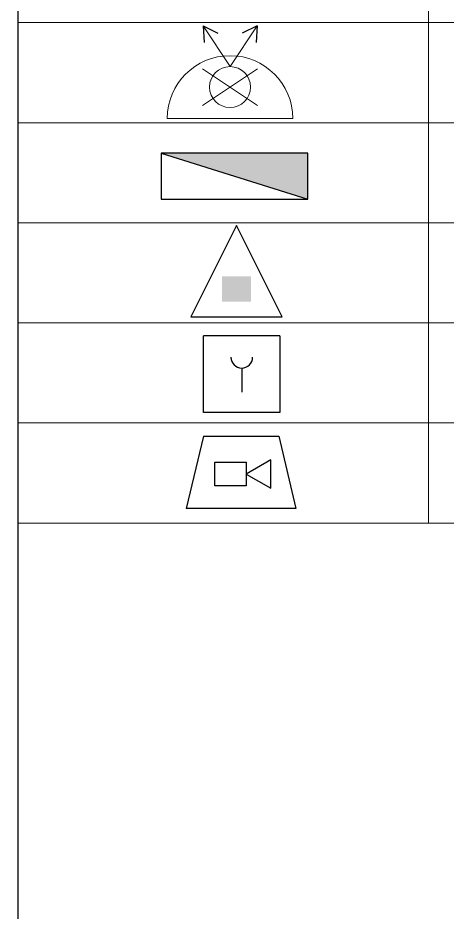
# Model space of a CAD drawing. Header units: metres. Extents: x 341 to 459, y 1341 to 1425.
# Drawn here: x 440.91 to 445.2, y 1378.17 to 1387.1 of the extents above; entities that cross this region are included whole.
import ezdxf

# ---------------------------------------------------------------- set-up
doc = ezdxf.new("R2010")
doc.units = ezdxf.units.M
for name, color, linetype, lineweight in [('ARQ-INCENDIO (VERMELHO)', 10, 'Continuous', 20), ('GL2', 7, 'Continuous', 9), ('INC_EQUIP', 10, 'Continuous', 20)]:
    doc.layers.add(name, color=color, linetype=linetype, lineweight=lineweight)
doc.layers.add('FORMATO', color=7, linetype='Continuous')
doc.layers.add('INCÊNDIO', color=10, linetype='Continuous')

# ---------------------------------------------------------------- blocks, each defined once
blk = doc.blocks.new('HIDRANTE DUPLO')
at = {"layer": 'ARQ-INCENDIO (VERMELHO)', "lineweight": 30}
for p, q in [((36.4798, 55.6517), (36.5548, 55.5027)), ((36.4798, 55.6517), (36.6463, 55.6422)), ((36.4798, 55.1123), (36.5548, 55.2613)), ((36.4798, 55.1123), (36.6463, 55.1218))]:
    blk.add_line(p, q, dxfattribs=at)
at = {"layer": 'INC_EQUIP'}
for p, q in [((37.4068, 56.0098), (37.4068, 54.7542)), ((36.8883, 55.382), (36.4798, 55.6517)), ((37.2757, 55.1078), (36.9101, 55.6562)), ((37.2757, 55.6562), (36.9101, 55.1078)), ((36.8883, 55.382), (36.4798, 55.1123))]:
    blk.add_line(p, q, dxfattribs=at)
blk.add_circle((37.0929, 55.382), 0.2046, dxfattribs=at)
blk.add_arc((37.4068, 55.382), 0.6278, 90, 270, dxfattribs=at)
blk = doc.blocks.new('ACIONADOR')
at = {"layer": 'INCÊNDIO', "color": 10}
for p, q in [((268.7191, 101.222), (268.7191, 101.8276)), ((269.3247, 101.8276), (268.7191, 101.8276)), ((269.3247, 101.8276), (269.3247, 101.222)), ((269.0219, 101.5731), (269.0219, 101.3823)), ((269.3247, 101.222), (268.7191, 101.222))]:
    blk.add_line(p, q, dxfattribs=at)
blk.add_arc((269.0219, 101.6588), 0.0856, 180, 0, dxfattribs=at)
blk = doc.blocks.new('Extintor ABC')
at = {"layer": 'INCÊNDIO', "linetype": 'Continuous'}
h = blk.add_hatch(color=10, dxfattribs=at)
h.dxf.hatch_style = 1
h.paths.add_polyline_path([(18.379, 47.253), (18.686, 47.253), (18.686, 47.603), (18.379, 47.603)])
at = {"layer": 'INCÊNDIO', "color": 10}
for p, q in [((18.199, 46.879), (18.199, 47.979)), ((18.199, 47.979), (19.299, 47.429)), ((19.299, 47.429), (18.199, 46.879))]:
    blk.add_line(p, q, dxfattribs=at)
blk = doc.blocks.new('ABRIGO DE MANGUEIRA')
at = {"layer": 'FORMATO'}
h = blk.add_hatch(color=10, dxfattribs=at)
h.dxf.hatch_style = 1
h.paths.add_polyline_path([(40.8169, 55.1041), (40.4272, 53.8624), (40.8169, 53.8624)])
at = {"layer": 'FORMATO', "color": 10, "elevation": 0}
blk.add_lwpolyline([(40.8169, 53.8624), (40.8169, 55.1041), (40.4272, 55.1041), (40.4272, 53.8624)], close=True, dxfattribs=at)
blk.add_lwpolyline([(40.8169, 55.1041), (40.4272, 53.8624)], dxfattribs=at)
blk = doc.blocks.new('AVISADOR SONO TIPO SIRENE')
at = {"layer": 'INCÊNDIO', "color": 10}
for p, q in [((168.626, -4.8917), (168.476, -5.528)), ((168.626, -4.8917), (169.2915, -4.8917)), ((169.2915, -4.8917), (169.4415, -5.528)), ((169.4415, -5.528), (168.476, -5.528))]:
    blk.add_line(p, q, dxfattribs=at)
for points in [[(169.0042, -5.2253), (169.2217, -5.351), (169.2217, -5.0997)], [(168.7273, -5.12), (169.0042, -5.12), (169.0042, -5.3307), (168.7273, -5.3307)]]:
    blk.add_lwpolyline(points, close=True, dxfattribs=at)

msp = doc.modelspace()

# ---------------------------------------------------------------- linework, layer by layer
msp.add_line((440.907, 1409.4939), (440.907, 1349.039))
at = {"layer": 'GL2'}
for p, q in [((445.0144, 1390.9568), (445.0144, 1383.0588)), ((440.907, 1387.0578), (458.4003, 1387.0578)), ((440.907, 1386.058), (458.4003, 1386.058)), ((440.907, 1385.0583), (458.4003, 1385.0583)), ((440.907, 1384.0585), (458.4003, 1384.0585)), ((440.907, 1383.0588), (458.4003, 1383.0588)), ((445.0144, 1383.0588), (445.0144, 1382.059)), ((440.907, 1382.059), (458.4003, 1382.059))]:
    msp.add_line(p, q, dxfattribs=at)

# ---------------------------------------------------------------- block references
at = {"rotation": 269.9999999999992}
msp.add_blockref('HIDRANTE DUPLO', (387.6465, 1423.5063), dxfattribs=at)
at = {"xscale": 1.180730115850644, "yscale": 1.180730115850644, "zscale": 1.180730115850644, "rotation": 89.99999999999928}
msp.add_blockref('ABRIGO DE MANGUEIRA', (507.4037, 1337.5592, 0), dxfattribs=at)
at = {"color": 252, "true_color": 0x939598, "xscale": -0.8303534880207435, "yscale": 0.8303534880207435, "zscale": 0.8303534880207435, "rotation": 270}
msp.add_blockref('Extintor ABC', (403.7099, 1369.0076), dxfattribs=at)
for name, p, xscale, yscale, zscale in [('ACIONADOR', (103.5071, 1255.3721), 1.262493647546723, 1.262493647546723, 1.262493647546723), ('AVISADOR SONO TIPO SIRENE', (251.3777, 1388.4792), 1.134961278222169, 1.134961278222169, 1.134961278222169)]:
    msp.add_blockref(name, p, dxfattribs=dict(xscale=xscale, yscale=yscale, zscale=zscale))

doc.saveas('drawing.dxf')
